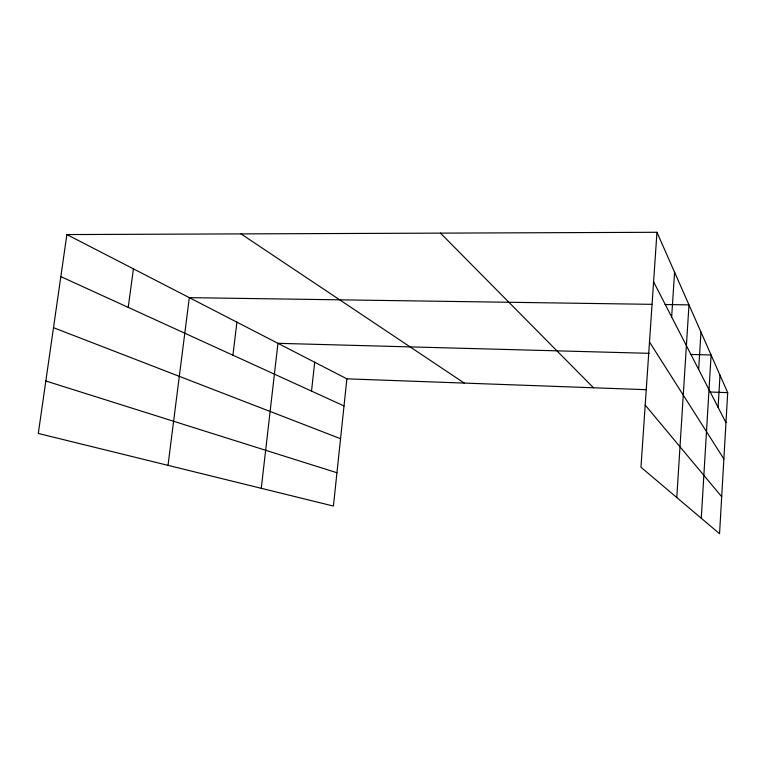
<?xml version="1.0" encoding="UTF-8"?>
<svg xmlns="http://www.w3.org/2000/svg" width="766" height="766" viewBox="0 0 766 766"><rect width="100%" height="100%" fill="white"/><g stroke="black" fill="none" stroke-linecap="round" stroke-linejoin="round"><path stroke-width="1.15" d="M656.96 232.29L727.7 392.642L719.552 533.711L640.97 467.231L656.96 232.29L66.881 234.568L38.3 433.441L333.421 506.058L346.883 378.835L66.881 234.568M718.115 407.368L720.011 375.206M701.273 518.247L711.097 354.993L690.846 354.447M698.659 369.499L700.967 332.042M676.78 497.527L688.979 304.878L665.051 304.533M671.658 316.952L674.578 272.246M311.523 391.1L314.702 362.261M261.273 488.306L277.953 343.321L649.166 353.327M232.931 355.204L236.914 322.18M168.013 465.355L189.307 297.648L651.885 304.341M128.228 307.396L133.418 268.856M346.883 378.835L646.485 389.693M710.044 392L727.7 392.642M45.836 380.999L336.944 472.746M53.496 327.685L340.544 438.698M60.84 276.622L344.011 405.932M241.022 233.898L464.292 383.096M440.479 233.132L593.478 387.778M645.202 405.08L721.687 496.722M649.491 342.029L723.87 458.958M653.59 281.792L725.967 422.65"/></g></svg>
